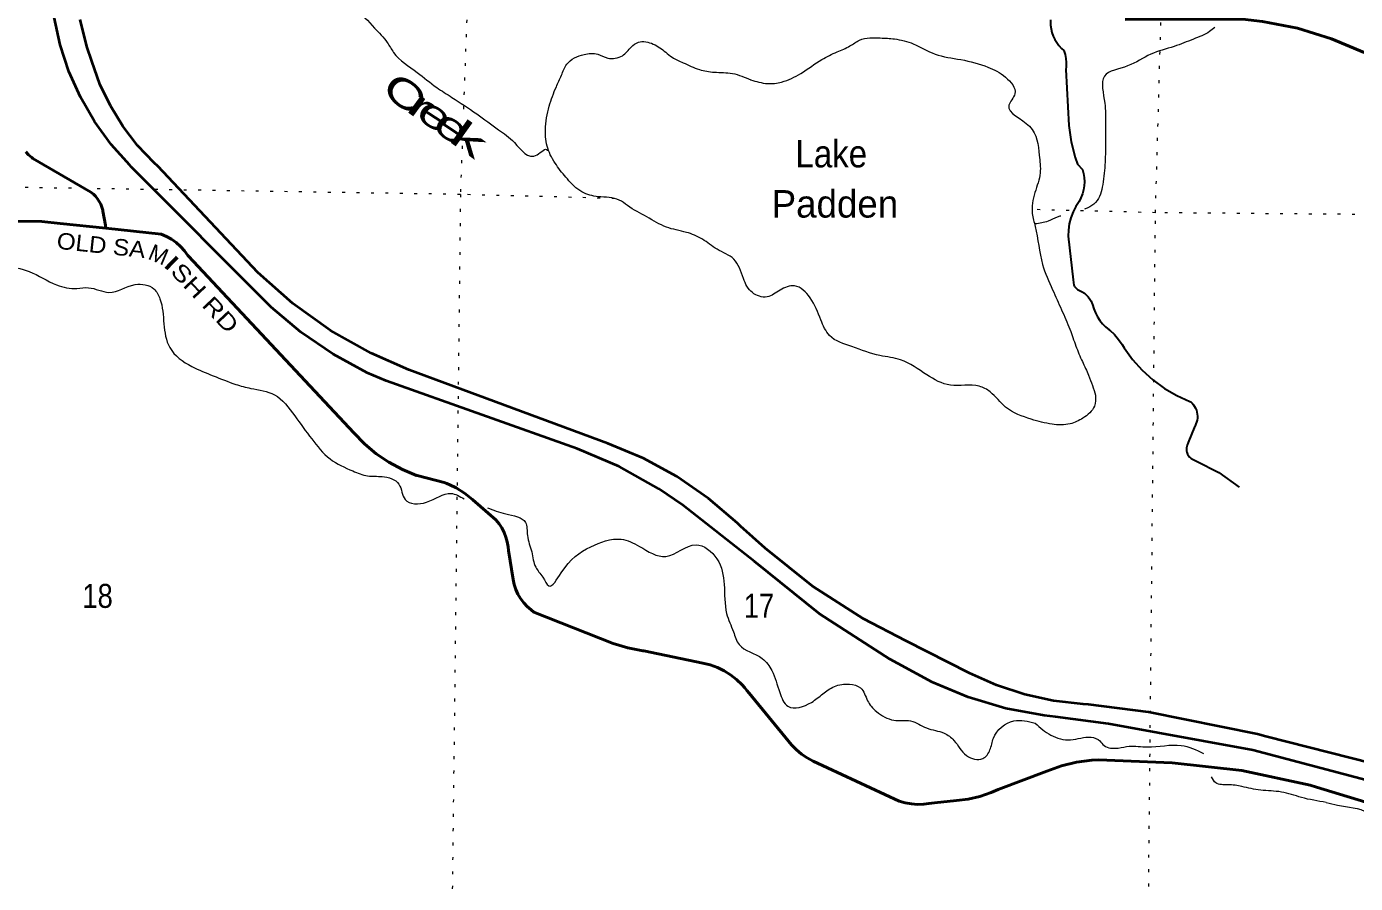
# Model space of a CAD drawing. Header units: feet. Extents: x -489137 to -242534, y 368785 to 558127.
# Drawn here: x -359969 to -350286, y 440070 to 446316 of the extents above; entities that cross this region are included whole.
import ezdxf
from ezdxf.enums import TextEntityAlignment as Align

# ---------------------------------------------------------------- set-up
doc = ezdxf.new("R2010")
doc.units = ezdxf.units.FT
doc.header["$LTSCALE"] = 70
doc.linetypes.add('DOTTED', pattern=[1.5, 0.3, -1.2])
for name, color, linetype, lineweight in [('18', 7, 'Continuous', 35), ('26', 7, 'Continuous', 40), ('27', 7, 'Continuous', 13), ('29', 7, 'Continuous', 25), ('39', 7, 'Continuous', 13), ('7', 7, 'DOTTED', 13)]:
    doc.layers.add(name, color=color, linetype=linetype, lineweight=lineweight)
doc.layers.add('41', color=7, linetype='Continuous')

msp = doc.modelspace()

# ---------------------------------------------------------------- linework, layer by layer
at = {"layer": '18'}
for points in [[(-348675.9, 440417.14), (-351034.81, 441042.53), (-352086.11, 441233.65), (-352471.71, 441284.27), (-352553.99, 441293.9), (-352833.95, 441346.02), (-353106.92, 441427.12), (-353369.93, 441536.31), (-353620.08, 441672.39), (-353678.48, 441705.37), (-354190.8, 442035.29), (-354665.82, 442416.95), (-355187.28, 442828.61), (-355363.03, 442947.65), (-355651.57, 443108.79), (-355955.38, 443238.89), (-357349.32, 443732.67), (-357486.03, 443792.76), (-357735.94, 443927.36), (-357970.42, 444087.35), (-358186.89, 444270.96), (-359205.57, 445294), (-359216.26, 445304.61), (-359353.66, 445457.19), (-359474.36, 445623.31), (-359577.03, 445801.13), (-359660.55, 445988.71), (-359724.01, 446183.99), (-359766.71, 446384.83)], [(-348777.25, 440591.96), (-350938.79, 441142.5), (-350999.23, 441158.34), (-351794.14, 441319.39), (-352230.24, 441374.59), (-352270.86, 441376.6), (-352485.27, 441400.63), (-352695.98, 441446.94), (-352900.71, 441515.02), (-353097.19, 441604.13), (-353561.8, 441839.43), (-353870.31, 441998.55), (-354242.65, 442237.01), (-354588.03, 442513.08), (-354766.33, 442674.58), (-354787.68, 442695.12), (-355000.21, 442877.06), (-355230.59, 443035.78), (-355476.3, 443169.56), (-355734.65, 443276.91), (-357184.76, 443813.72), (-357458.74, 443934.72), (-357753.68, 444101.44), (-358029.58, 444298.09), (-358283.42, 444522.49), (-359011.47, 445297.97), (-359038.4, 445322.91), (-359159.41, 445450.13), (-359266.47, 445589.29), (-359358.4, 445738.89), (-359434.18, 445897.27), (-359492.99, 446062.71), (-359529, 446170.36), (-359577.32, 446366.83)]]:
    msp.add_lwpolyline(points, dxfattribs=at)
at = {"layer": '26'}
for points in [[(-341360.95, 440056.91), (-344285.86, 442157.57), (-344504.79, 442311.71), (-344615.18, 442377.27), (-346741.4, 443426.39), (-346924.39, 443529.59), (-347268.07, 443723.41), (-347760.8, 444073.85), (-347898.17, 444186.29), (-349785.73, 445850.98), (-349997.5, 445999.96), (-350223.68, 446125.98), (-350461.79, 446227.67), (-350709.23, 446303.92), (-350963.29, 446353.88), (-351108.65, 446370.26), (-351963.62, 446366.97)], [(-359390.41, 444845.73), (-359394.47, 444868.29), (-359412.99, 444971.01), (-359414.18, 444977.07), (-359420.14, 444999.42), (-359428.4, 445021.03), (-359438.87, 445041.65), (-359451.44, 445061.06), (-359465.97, 445079.06), (-359482.31, 445095.43), (-359500.26, 445110.01), (-359922.61, 445354.26), (-359931.28, 445360.79), (-359954.05, 445380.61), (-359974.62, 445402.7)], [(-359390.41, 444845.73), (-359725.2, 444881.45), (-359858.11, 444895.1), (-360034.34, 444896.9)], [(-354987.5, 441662.52), (-355041.18, 441675.59), (-355472.17, 441765.4), (-355479.12, 441766.32), (-355588.11, 441786.93), (-355694.35, 441818.81), (-356272.59, 442048.44), (-356292.81, 442063.44), (-356321.07, 442088.5), (-356346.56, 442116.37), (-356369, 442146.76), (-356388.13, 442179.32), (-356403.76, 442213.71), (-356415.7, 442249.54), (-356423.84, 442286.42), (-356458.11, 442496.88), (-356460.07, 442524.02), (-356466, 442559.99), (-356475.66, 442595.13), (-356488.94, 442629.08), (-356505.69, 442661.44), (-356525.74, 442691.89), (-356548.86, 442720.06), (-356717.19, 442867.32), (-356719.14, 442869.03), (-356777.2, 442914.66), (-356839.72, 442953.97), (-356886.01, 442976.71), (-356905.97, 442986.52), (-356926.01, 442991.75), (-357123.77, 443043.41), (-357127.69, 443044.78), (-357230.92, 443087.06), (-357329.16, 443139.89), (-357421.34, 443202.71), (-357506.45, 443274.82), (-357583.56, 443355.42), (-358789.61, 444643.09), (-358792.85, 444648.05), (-358818.01, 444681.93), (-358846.58, 444712.99), (-358878.24, 444740.89), (-358912.64, 444765.33), (-358949.41, 444786.05), (-358988.14, 444802.8), (-359390.41, 444845.73)], [(-348684.16, 440199.06), (-350570.55, 440772.9), (-350615.95, 440785.54), (-351114.66, 440894.07), (-351621.98, 440949.88), (-352157.47, 440971.81), (-352208.14, 440968.81), (-352319.45, 440953.67), (-352428.57, 440926.97), (-352534.3, 440889.01), (-352889.41, 440755.48), (-352939.97, 440732.95), (-353022.25, 440704.44), (-353107.05, 440684.69), (-353193.46, 440673.91), (-353353.56, 440657.68), (-353373.7, 440655.64), (-353393.56, 440652.16), (-353430.57, 440647.19), (-353476.07, 440645.88), (-353521.46, 440649.33), (-353566.25, 440657.51), (-353609.93, 440670.32), (-354237.88, 440962.52), (-354281.53, 440985.74), (-354322.91, 441013.63), (-354361.15, 441045.69), (-354395.82, 441081.58), (-354702.94, 441456.88), (-354719.54, 441477.16), (-354736.27, 441496.88), (-354755.03, 441518.98), (-354794.97, 441557.15), (-354838.69, 441590.93), (-354885.7, 441619.95), (-354935.49, 441643.9), (-354987.5, 441662.52)]]:
    msp.add_lwpolyline(points, dxfattribs=at)
at = {"layer": '29'}
for points in [[(-352507.72, 446364.87), (-352507.17, 446334.47), (-352507.03, 446327.02), (-352503.67, 446299.78), (-352497.48, 446273.03), (-352488.53, 446247.08), (-352476.91, 446222.2), (-352462.76, 446198.68), (-352446.23, 446176.76), (-352427.49, 446156.7), (-352410.79, 446141.9)], [(-352410.79, 446141.9), (-352401.91, 446113.13), (-352396.08, 446083.58), (-352393.37, 446053.59), (-352393.81, 446023.47), (-352396.02, 446002.35), (-352373.84, 445594.06)], [(-352373.84, 445594.06), (-352357.06, 445476.32), (-352328.07, 445360.98), (-352311.98, 445312.6), (-352275.98, 445273.83)], [(-352275.98, 445273.83), (-352268.06, 445244.74), (-352263.23, 445214.98), (-352261.53, 445184.88), (-352262.99, 445154.76), (-352267.58, 445124.96), (-352275.27, 445095.81), (-352285.96, 445067.62), (-352299.55, 445040.7), (-352309.23, 445025.67), (-352323.17, 445005.64)], [(-352323.17, 445005.64), (-352333.11, 444985.67), (-352343.62, 444964.56), (-352359.68, 444921.52), (-352371.16, 444877.04), (-352377.92, 444831.61), (-352379.91, 444788.11)], [(-352379.91, 444788.11), (-352343.16, 444470.34), (-352340.81, 444450.01)], [(-352340.81, 444450.01), (-352337.33, 444430.34), (-352336.04, 444426.9), (-352333.34, 444421.51), (-352331.04, 444417.92), (-352311.02, 444399.51)], [(-352311.02, 444399.51), (-352291.04, 444390.76), (-352276.54, 444382.75), (-352260.79, 444371.75), (-352246.28, 444359.17), (-352233.16, 444345.14), (-352221.58, 444329.82), (-352211.67, 444313.37), (-352203.53, 444295.97), (-352200.96, 444289.25)], [(-352200.96, 444289.25), (-352192.61, 444258.43), (-352181.08, 444228.65), (-352166.51, 444200.23), (-352149.04, 444173.5), (-352128.88, 444148.74), (-352106.23, 444126.22), (-352081.36, 444106.19), (-352075.49, 444102.05)], [(-352075.49, 444102.05), (-352041.85, 444070.4), (-352011.7, 444035.41), (-351985.38, 443997.45), (-351971.66, 443973.66)], [(-351971.66, 443973.66), (-351910.33, 443888.68), (-351840.45, 443810.58), (-351762.79, 443740.21), (-351678.2, 443678.34), (-351587.61, 443625.65), (-351492, 443582.72), (-351486.4, 443580.57)], [(-351486.4, 443580.57), (-351475.76, 443570.39), (-351466.24, 443559.15), (-351457.94, 443546.98), (-351450.96, 443534.01), (-351445.38, 443520.38), (-351441.26, 443506.24), (-351438.63, 443491.74), (-351437.53, 443477.05), (-351437.98, 443462.33), (-351439.96, 443447.73), (-351443.45, 443433.43), (-351448.43, 443419.56), (-351454.82, 443406.29), (-351455.82, 443404.5)], [(-351455.82, 443404.5), (-351504.32, 443284.59), (-351512.44, 443264.5)], [(-351512.44, 443264.5), (-351517.42, 443244.59), (-351517.98, 443239.78), (-351518.08, 443231.28), (-351517.29, 443222.81), (-351515.61, 443214.47), (-351513.07, 443206.36), (-351509.7, 443198.55), (-351505.53, 443191.14), (-351500.61, 443184.2), (-351494.99, 443177.82), (-351488.74, 443172.05), (-351484.36, 443168.8), (-351463.96, 443157.94)], [(-351463.96, 443157.94), (-351444.36, 443147.99), (-351281.33, 443065.26), (-351132.81, 442958.62)]]:
    msp.add_lwpolyline(points, dxfattribs=at)
at = {"layer": '39'}
for points in [[(-357980.98, 446858.48), (-357929.63, 446738.74), (-357864.04, 446626.93), (-357741.55, 446544.8), (-357578.78, 446448.11), (-357432.64, 446305.13), (-357340.72, 446199.09), (-357294.94, 446127.89), (-357122.57, 445980.59), (-356980.13, 445871.99), (-356869.67, 445800.1), (-356688.95, 445678.96), (-356530.4, 445564.13), (-356414.1, 445469.95), (-356249.22, 445381.31), (-356174.09, 445414.84), (-356172.25, 445410.56)], [(-351311.05, 446308.98), (-351349.06, 446279.9), (-351466.89, 446224.5), (-351606.93, 446171.35), (-351777.34, 446114.46), (-351946.02, 446029.27), (-352114.6, 445954.17), (-352112.61, 445758.19), (-352108.09, 445610.66), (-352107.61, 445463.18), (-352111.27, 445307.65), (-352131.17, 445144.21), (-352150.07, 445077.73), (-352252.08, 444987.83), (-352259.18, 444985.68)], [(-354693.22, 445928.14), (-354570.18, 445900.55), (-354466.97, 445911.56), (-354326.85, 445974.69), (-354174.22, 446076.07), (-354062.48, 446131.42), (-353969.05, 446174.86), (-353899.9, 446216.53), (-353824.93, 446233.91), (-353748.12, 446233.08), (-353645.1, 446225.91), (-353507.99, 446190.09), (-353349.04, 446115.65), (-353161.44, 446075.25), (-352963.88, 446020.59), (-352835.25, 445946.48), (-352767.72, 445826.57), (-352811.02, 445742.2), (-352660.95, 445589.07), (-352590.29, 445378.22), (-352583.5, 445248.86), (-352621.33, 445105.85), (-352641.06, 444952.53), (-352619.76, 444859.38), (-352565.94, 444582.05), (-352493, 444397.44), (-352427.76, 444251.29), (-352366.52, 444109.22), (-352323.26, 443987.55), (-352275.89, 443873.92), (-352230.39, 443774.44), (-352202.85, 443699.4), (-352181.32, 443628.47), (-352188.18, 443549.76), (-352271.94, 443461.78), (-352365.35, 443420.37), (-352496.77, 443417.74), (-352648.03, 443453.71), (-352835.14, 443542.59), (-352947.24, 443652.89), (-353027.68, 443694.16), (-353237.84, 443702.48), (-353408.92, 443777.05), (-353599.87, 443886.17), (-353751.16, 443918.11), (-353954.68, 443982.92), (-354117.62, 444063.46), (-354181.16, 444177.27), (-354260.39, 444339.73), (-354372.73, 444425.79), (-354478.17, 444394.6), (-354573.68, 444345.13), (-354680.5, 444376.58), (-354746.17, 444480.31), (-354815.52, 444620.45), (-354938.11, 444692.47), (-355044.5, 444766.34), (-355161.25, 444816.08), (-355306.42, 444854.01), (-355449.2, 444928.27), (-355589.88, 445010.59), (-355650.12, 445051.64), (-355803.51, 445075.52), (-355922.43, 445111.14), (-356028.62, 445205.21), (-356108.46, 445307.07), (-356171.93, 445428.96), (-356188.76, 445564.49), (-356160.76, 445735.89), (-356108.8, 445876.74), (-356071.57, 445961.18), (-356032.35, 446041.56), (-355906.3, 446112.92), (-355807.24, 446113.87), (-355734.73, 446086.83), (-355627.42, 446103.85), (-355562.09, 446167.79), (-355511.21, 446201.59), (-355402.18, 446188.29), (-355311.81, 446128.73), (-355263.67, 446091.85), (-355185.22, 446052.63), (-355066.45, 446002.86), (-354957.48, 445983.51), (-354826.18, 445974.01), (-354691.15, 445926.96)], [(-361677.41, 444936.98), (-361511.57, 444947.17), (-361208.7, 444911.59), (-360964.94, 444828.15), (-360714.98, 444756.78), (-360513.22, 444718.24), (-360362.11, 444668.13), (-360132.53, 444580.81), (-359949.08, 444530.35), (-359749.92, 444433.26), (-359602.61, 444407.43), (-359517.65, 444412.58), (-359368.4, 444378.64), (-359177.81, 444435.17), (-359040.67, 444403.39), (-358996.91, 444332.22), (-358968.43, 444148.08), (-358925.69, 443975.92), (-358765.34, 443838.84), (-358608.35, 443770.49), (-358445.23, 443708.13), (-358334.35, 443678.65), (-358162.98, 443632.36), (-358014.93, 443479.26), (-357891.29, 443310.26), (-357757.3, 443165.39), (-357592.43, 443076.75), (-357483.62, 443041.23), (-357378.55, 443036.06), (-357255.8, 442980.2), (-357210.43, 442868.6), (-357054.97, 442848.75), (-356876.32, 442913.43), (-356780.2, 442872.83)], [(-352433.45, 444934.41), (-352458.92, 444927.26), (-352525.94, 444897.63), (-352620.62, 444877.32)], [(-356610.62, 442809.22), (-356477.67, 442763.74), (-356332.74, 442701.57), (-356319.55, 442606.49), (-356288.4, 442486.97), (-356259.2, 442375.55), (-356207.37, 442302.27), (-356163.53, 442239.17), (-356073.64, 442333.15), (-355857.44, 442524.74), (-355636.55, 442578.92), (-355503.65, 442526.99), (-355310.31, 442454.2), (-355091.14, 442538.7), (-354938.53, 442436.05), (-354885.82, 442249.64), (-354867.74, 442037.33), (-354818.55, 441903.48), (-354777.01, 441812.13), (-354608.24, 441709.3), (-354538.36, 441621.69), (-354481.35, 441461.49), (-354421.7, 441361.86), (-354249.59, 441390.31), (-354168.11, 441452.05), (-354082.66, 441505.67), (-353973.33, 441522.67), (-353892.74, 441495.54), (-353841.12, 441402.06), (-353815.25, 441361.38), (-353775.21, 441322.57), (-353650.5, 441260.62), (-353527.24, 441255.25), (-353410.51, 441203.49), (-353283.53, 441165.76), (-353211.29, 441112.46), (-353119.41, 441002.39), (-353002.37, 440980.92), (-352949.19, 441042.97), (-352924.06, 441129.56), (-352775.23, 441255.22), (-352619.75, 441237.39)], [(-352619.75, 441237.39), (-352505.39, 441151.31), (-352362.2, 441117.45), (-352212.42, 441136.03), (-352148, 441109.08), (-352118.01, 441076.43), (-352015.1, 441057.14), (-351934.11, 441070.41), (-351802.76, 441064.95), (-351556.02, 441076.43), (-351392.94, 441018.27)], [(-350498.84, 440660.98), (-350680.09, 440696.93), (-350826.08, 440736.75), (-350976.5, 440750.02), (-351113.64, 440776.57), (-351215.4, 440789.84), (-351303.88, 440803.11), (-351334.85, 440847.35)], [(-350498.84, 440660.98), (-350416.22, 440639.93), (-350196.43, 440585.04), (-350042, 440462.17), (-349884.61, 440434.21), (-349725.69, 440355.73), (-349507.45, 440347.32), (-349441.1, 440312.26), (-349328.81, 440220.15), (-349125.7, 440114.93), (-349001.25, 440026.73), (-348895.88, 439849.85), (-348813.72, 439778.26), (-348733.56, 439708.71), (-348654.11, 439568.47), (-348498.38, 439574.87), (-348434.16, 439327.73), (-348162.44, 439209.66), (-348024.78, 439228.37), (-347806.4, 439234.1), (-347664.89, 439234.59), (-347541.63, 439229.22), (-347433.13, 439163.41), (-347368.02, 439205.13), (-347379.74, 439245.66), (-347355.02, 439291.85), (-347284.52, 439266.85), (-347225.72, 439284.4), (-347118.24, 439317.58), (-347048.5, 439417.83), (-346817.19, 439302.22), (-346583.27, 439245.15), (-346210.53, 439321.94), (-345872.37, 439378.89), (-345740.74, 439401.71), (-345335.48, 439496.33), (-345174.64, 439609.74), (-345037.92, 439737.55), (-344895.53, 439824.9), (-344768.11, 439831.6), (-344749.98, 439825.35), (-344396.31, 439815.47), (-344092.93, 439830.38), (-343860.24, 439852.12), (-343666.66, 439803.57), (-343446.79, 439956.74), (-343422.14, 439981.35)], [(-353207.82, 435987.05), (-353196.96, 436061.68), (-353190.03, 436148.46), (-353190.69, 436283.82), (-353183.33, 436413.02), (-353162.14, 436509.76), (-353142.69, 436634.79), (-353125.45, 436741.67), (-353090.39, 436809.97), (-352976.84, 436845.11), (-352761.99, 436901.38), (-352591.57, 436962.16), (-352481.95, 437007.44), (-352406.82, 437040.97), (-352335.89, 437058.39), (-352206.69, 437040.83), (-352083.06, 437071.82), (-352032.37, 437087.44), (-351847.96, 437131.91), (-351756.3, 437201.62), (-351676.39, 437307.83), (-351637.17, 437388.21), (-351604.12, 437458.55), (-351570.66, 437569.3), (-351565.14, 437716.7), (-351560.59, 437767.16), (-351634.02, 437903.29), (-351667.47, 437994.56), (-351738.86, 438132.69), (-351771.92, 438262.33), (-351742.55, 438369.08), (-351597.09, 438561.44), (-351484.86, 438665.27), (-351396.73, 438785.53), (-351365.49, 438876.09), (-351376.75, 438963.08), (-351398.05, 439056.23), (-351421.41, 439145.37), (-351430.93, 439204.05), (-351413.54, 439325.07), (-351383.89, 439460.09), (-351391.42, 439514.71), (-351396.7, 439593.55), (-351396.09, 439654.15), (-351391.5, 439708.64), (-351366.55, 439777.06), (-351285.4, 439806.48), (-351224.78, 439803.81), (-351166.28, 439791.06), (-351091.53, 439786.21), (-351052.68, 439830.23), (-351035.37, 439943.17), (-350932, 439970.34), (-350841, 439973.4), (-350752.55, 439923.96), (-350594.97, 439914.18), (-350431.39, 439898.28), (-350332.53, 439879.03), (-350204.92, 439903.92), (-350125.52, 439959.62), (-350034.12, 440003.08), (-349996.82, 440093.58), (-349997.71, 440206.71), (-349985.07, 440257.08), (-349914.69, 440219.96), (-349908.31, 440216.9)]]:
    msp.add_spline(points, degree=3, dxfattribs=at)
at = {"layer": '7'}
msp.add_line((-356712.96, 447728.61), (-356788.05, 445646.69), dxfattribs=at)
for points in [[(-351865.02, 435960.78), (-351796.98, 439628.62), (-351743.44, 444959.02), (-351587.96, 450375.18), (-351442.89, 453547.15), (-351183.58, 455614.93), (-351064.2, 462267.3)], [(-356795.3, 445445.98), (-356808.04, 445092.41), (-356869.26, 439802.49), (-356924.8, 434474.14), (-356928.32, 433132.24)], [(-355684.48, 445062.82), (-356808.04, 445092.41), (-362030.84, 445174.98), (-365631.3, 445236.85)], [(-335165.92, 444658.55), (-335430.59, 444670.01), (-340770.4, 444776.06), (-346299.93, 444912.45), (-351743.44, 444959.02), (-352642.95, 444982.71)]]:
    msp.add_lwpolyline(points, dxfattribs=at)

# ---------------------------------------------------------------- texts
at = {"layer": '27'}
for s, rotation, width, p in [('OLD SA', 353.909, 1.1, (-359753.75, 444697.28)), ('I', 316.125, 1.85, (-358983.5, 444578.23)), ('SH RD', 313.125, 1.25, (-358926.84, 444524.69))]:
    msp.add_text(s, height=120, rotation=rotation, dxfattribs=dict(at, width=width)).set_placement(p)
msp.add_text('M', height=120, rotation=337.125, dxfattribs=at).set_placement((-359091.82, 444624.77))
at = {"layer": '41'}
for s, rotation, width, p in [('C', 321.653, 1.55, (-357277.53, 445750.91)), ('r', 323.703, 1.9, (-357147.96, 445658.78)), ('e', 327.023, 1.6, (-357044.76, 445590.4)), ('e', 325.997, 1.6, (-356924.48, 445502.54)), ('k', 324.626, 1.85, (-356803.45, 445415.82))]:
    msp.add_text(s, height=200, rotation=rotation, dxfattribs=dict(at, width=width)).set_placement(p, align=Align.CENTER)
at = {"layer": '41', "width": 0.9}
msp.add_text('Lake', height=200, dxfattribs=at).set_placement((-354366.54, 445289.38))
at = {"layer": '41'}
msp.add_text('Padden', height=200, dxfattribs=at).set_placement((-354539.87, 444923.66))
at = {"layer": '7', "width": 0.85}
for s, p in [('18', (-359561.98, 442078.9)), ('17', (-354742.99, 442006.49))]:
    msp.add_text(s, height=175, dxfattribs=at).set_placement(p)

doc.saveas('drawing.dxf')
